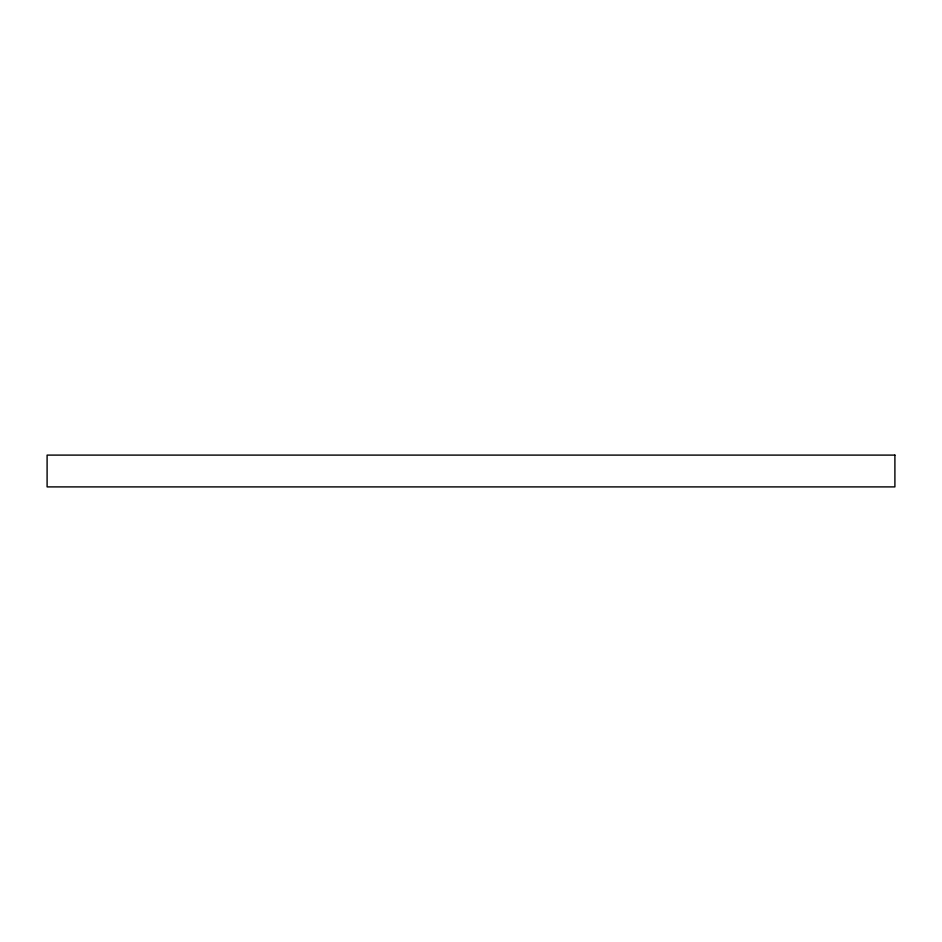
<?xml version="1.0" encoding="UTF-8"?>
<svg xmlns="http://www.w3.org/2000/svg" width="942" height="942" viewBox="0 0 942 942"><rect width="100%" height="100%" fill="white"/><g stroke="black" fill="none" stroke-linecap="round" stroke-linejoin="round"><path stroke-width="1.41" d="M894.9 455.104L47.1 455.104L47.1 486.896L894.9 486.896L894.9 455.104"/></g></svg>
